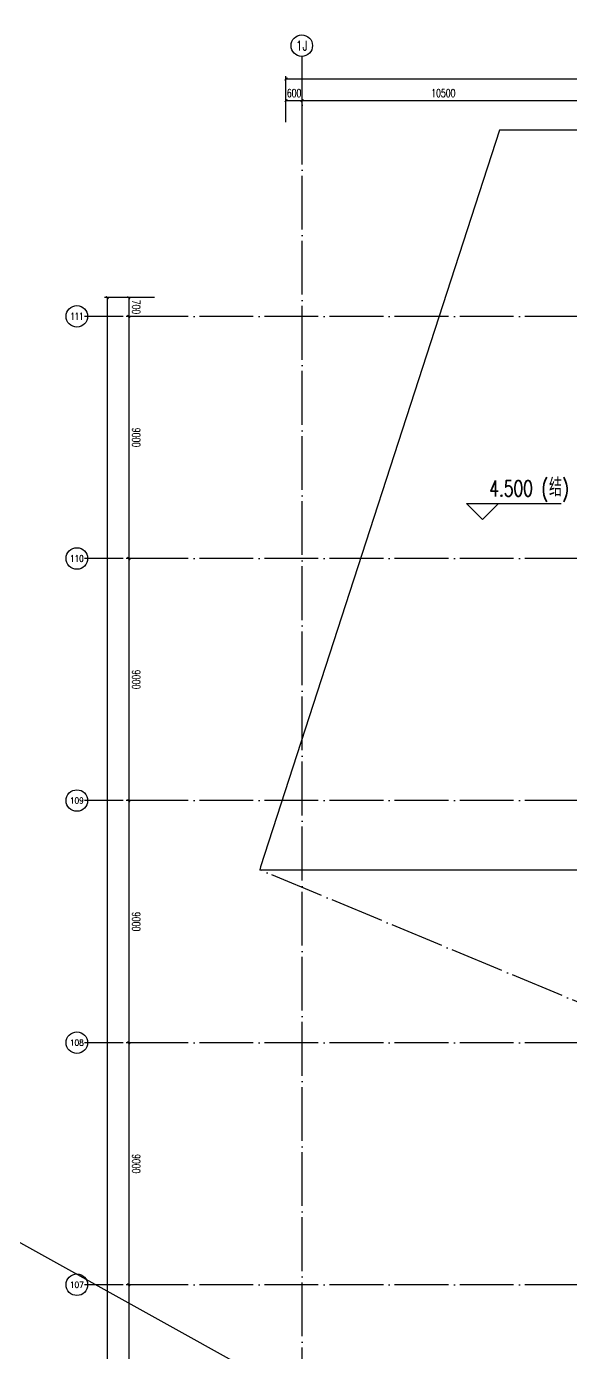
# Model space of a CAD drawing. Extents: x -555607 to 460190, y 498714 to 1664455.
# Drawn here: x -264202 to -243976, y 793303 to 842597 of the extents above; entities that cross this region are included whole.
import ezdxf
from ezdxf.enums import TextEntityAlignment as Align

# ---------------------------------------------------------------- set-up
doc = ezdxf.new("R2010")
doc.units = 0
doc.header["$LTSCALE"] = 1000
doc.header["$MEASUREMENT"] = 0
doc.linetypes.add('DOTE', pattern=[2.42, 2, -0.2, 0.02, -0.2])
doc.layers.get('Defpoints').update_dxf_attribs({"color": 210})
for name, color, linetype in [('A-AXIS-D', 1, 'Continuous'), ('A-AXIS-DOTE', 14, 'DOTE'), ('A-SFCE', 30, 'Continuous'), ('建-标高', 3, 'Continuous'), ('暖通', 7, 'Continuous')]:
    doc.layers.add(name, color=color, linetype=linetype)
doc.styles.add('_TCH_AXIS', font='COMPLEX', dxfattribs={"bigfont": 'GBCBIG'})
doc.styles.add('_TCH_DIM_T3', font='SIMPLEX', dxfattribs={"width": 0.705882, "bigfont": 'GBCBIG'})
doc.styles.add('A-STANDARD', font='SIMPLEX', dxfattribs={"bigfont": 'GBCBIG'})
doc.dimstyles.new('_TCH_ARCH&&100', dxfattribs={"dimtxt": 297.5, "dimasz": 100, "dimexe": 100, "dimexo": 100, "dimgap": 126.25, "dimtad": 1, "dimdec": 0, "dimzin": 0, "dimdsep": 46, "dimtxsty": '_TCH_DIM_T3', "dimblk": 'ARCHTICK', "dimcen": 0.09, "dimclrt": 7, "dimazin": 2, "dimtfac": 1, "dimtdec": 0, "dimtix": 1, "dimtmove": 2, "dimatfit": 3, "dimfxl": 100, "dimtolj": 1, "dimtzin": 0, "dimarcsym": 0})

# ---------------------------------------------------------------- blocks, each defined once
blk = doc.blocks.new('_ArchTick')
at = {"color": 0, "linetype": 'ByBlock', "const_width": 0.4}
blk.add_lwpolyline([(-0.5, -0.5), (0.5, 0.5)], dxfattribs=at)
blk = doc.blocks.new('*D170')
at = {"layer": 'A-AXIS-D', "color": 0, "lineweight": -2, "transparency": 16777216}
for p, q in [((-259540, 832520), (-261298.260064, 832520)), ((-261198.260064, 832520), (-261198.260064, 741120)), ((-259540, 741120), (-261298.260064, 741120))]:
    blk.add_line(p, q, dxfattribs=at)
at = {"layer": 'Defpoints', "color": 0, "transparency": 16777216}
for p in [(-259440, 832520), (-261198.260064, 741120), (-259440, 741120)]:
    blk.add_point(p, dxfattribs=at)
at = {"layer": 'A-AXIS-D', "color": 0, "lineweight": -2, "transparency": 16777216, "xscale": 100, "yscale": 100, "zscale": 100}
for p, rotation in [((-261198.260064, 832520), 90), ((-261198.260064, 741120), 270)]:
    blk.add_blockref('_ArchTick', p, dxfattribs=dict(at, rotation=rotation))
at = {"layer": 'A-AXIS-D', "color": 7, "transparency": 16777216, "insert": (-260923.260064, 786820), "char_height": 297.5, "attachment_point": 5, "rotation": 270, "style": '_TCH_DIM_T3'}
blk.add_mtext('\\A1;91400', dxfattribs=at)
blk = doc.blocks.new('*D172')
at = {"layer": 'A-AXIS-D', "color": 0, "lineweight": -2, "transparency": 16777216}
for p, q in [((-254554, 839140), (-254554, 840747)), ((-254554, 840647), (-128054, 840647)), ((-128054, 839140), (-128054, 840747))]:
    blk.add_line(p, q, dxfattribs=at)
at = {"layer": 'Defpoints', "color": 0, "transparency": 16777216}
for p in [(-128054, 840647), (-254554, 839040), (-128054, 839040)]:
    blk.add_point(p, dxfattribs=at)
at = {"layer": 'A-AXIS-D', "color": 0, "lineweight": -2, "transparency": 16777216, "xscale": 100, "yscale": 100, "zscale": 100, "rotation": 180}
blk.add_blockref('_ArchTick', (-254554, 840647), dxfattribs=at)
at = {"layer": 'A-AXIS-D', "color": 0, "lineweight": -2, "transparency": 16777216, "xscale": 100, "yscale": 100, "zscale": 100}
blk.add_blockref('_ArchTick', (-128054, 840647), dxfattribs=at)
at = {"layer": 'A-AXIS-D', "color": 7, "transparency": 16777216, "insert": (-191304, 840922), "char_height": 297.5, "attachment_point": 5, "style": '_TCH_DIM_T3'}
blk.add_mtext('\\A1;126500', dxfattribs=at)
blk = doc.blocks.new('*D271')
at = {"layer": 'A-AXIS-D', "color": 0, "lineweight": -2, "transparency": 16777216}
for p, q in [((-254554, 839040), (-254554, 839947)), ((-254554, 839847), (-253954, 839847)), ((-253954, 839040), (-253954, 839947))]:
    blk.add_line(p, q, dxfattribs=at)
at = {"layer": 'Defpoints', "color": 0, "transparency": 16777216}
for p in [(-253954, 839847), (-254554, 838940), (-253954, 838940)]:
    blk.add_point(p, dxfattribs=at)
at = {"layer": 'A-AXIS-D', "color": 0, "lineweight": -2, "transparency": 16777216, "xscale": 100, "yscale": 100, "zscale": 100, "rotation": 180}
blk.add_blockref('_ArchTick', (-254554, 839847), dxfattribs=at)
at = {"layer": 'A-AXIS-D', "color": 0, "lineweight": -2, "transparency": 16777216, "xscale": 100, "yscale": 100, "zscale": 100}
blk.add_blockref('_ArchTick', (-253954, 839847), dxfattribs=at)
at = {"layer": 'A-AXIS-D', "color": 7, "transparency": 16777216, "insert": (-254254, 840122), "char_height": 297.5, "attachment_point": 5, "style": '_TCH_DIM_T3'}
blk.add_mtext('\\A1;600', dxfattribs=at)
blk = doc.blocks.new('*D272')
at = {"layer": 'A-AXIS-D', "color": 0, "lineweight": -2, "transparency": 16777216}
for p, q in [((-253954, 839040), (-253954, 839947)), ((-253954, 839847), (-243454, 839847)), ((-243454, 839040), (-243454, 839947))]:
    blk.add_line(p, q, dxfattribs=at)
at = {"layer": 'Defpoints', "color": 0, "transparency": 16777216}
for p in [(-243454, 839847), (-253954, 838940), (-243454, 838940)]:
    blk.add_point(p, dxfattribs=at)
at = {"layer": 'A-AXIS-D', "color": 0, "lineweight": -2, "transparency": 16777216, "xscale": 100, "yscale": 100, "zscale": 100, "rotation": 180}
blk.add_blockref('_ArchTick', (-253954, 839847), dxfattribs=at)
at = {"layer": 'A-AXIS-D', "color": 0, "lineweight": -2, "transparency": 16777216, "xscale": 100, "yscale": 100, "zscale": 100}
blk.add_blockref('_ArchTick', (-243454, 839847), dxfattribs=at)
at = {"layer": 'A-AXIS-D', "color": 7, "transparency": 16777216, "insert": (-248704, 840122), "char_height": 297.5, "attachment_point": 5, "style": '_TCH_DIM_T3'}
blk.add_mtext('\\A1;10500', dxfattribs=at)
blk = doc.blocks.new('*D291')
at = {"layer": 'A-AXIS-D', "color": 0, "lineweight": -2, "transparency": 16777216}
for p, q in [((-259440, 795820), (-260498, 795820)), ((-260398, 795820), (-260398, 786820)), ((-259440, 786820), (-260498, 786820))]:
    blk.add_line(p, q, dxfattribs=at)
at = {"layer": 'Defpoints', "color": 0, "transparency": 16777216}
for p in [(-259340, 795820), (-260398, 786820), (-259340, 786820)]:
    blk.add_point(p, dxfattribs=at)
at = {"layer": 'A-AXIS-D', "color": 0, "lineweight": -2, "transparency": 16777216, "xscale": 100, "yscale": 100, "zscale": 100}
for p, rotation in [((-260398, 795820), 90), ((-260398, 786820), 270)]:
    blk.add_blockref('_ArchTick', p, dxfattribs=dict(at, rotation=rotation))
at = {"layer": 'A-AXIS-D', "color": 7, "transparency": 16777216, "insert": (-260123, 791320), "char_height": 297.5, "attachment_point": 5, "rotation": 270, "style": '_TCH_DIM_T3'}
blk.add_mtext('\\A1;9000', dxfattribs=at)
blk = doc.blocks.new('*D292')
at = {"layer": 'A-AXIS-D', "color": 0, "lineweight": -2, "transparency": 16777216}
for p, q in [((-259440, 804820), (-260498, 804820)), ((-260398, 804820), (-260398, 795820)), ((-259440, 795820), (-260498, 795820))]:
    blk.add_line(p, q, dxfattribs=at)
at = {"layer": 'Defpoints', "color": 0, "transparency": 16777216}
for p in [(-259340, 804820), (-260398, 795820), (-259340, 795820)]:
    blk.add_point(p, dxfattribs=at)
at = {"layer": 'A-AXIS-D', "color": 0, "lineweight": -2, "transparency": 16777216, "xscale": 100, "yscale": 100, "zscale": 100}
for p, rotation in [((-260398, 804820), 90), ((-260398, 795820), 270)]:
    blk.add_blockref('_ArchTick', p, dxfattribs=dict(at, rotation=rotation))
at = {"layer": 'A-AXIS-D', "color": 7, "transparency": 16777216, "insert": (-260123, 800320), "char_height": 297.5, "attachment_point": 5, "rotation": 270, "style": '_TCH_DIM_T3'}
blk.add_mtext('\\A1;9000', dxfattribs=at)
blk = doc.blocks.new('*D293')
at = {"layer": 'A-AXIS-D', "color": 0, "lineweight": -2, "transparency": 16777216}
for p, q in [((-259440, 813820), (-260498, 813820)), ((-260398, 813820), (-260398, 804820)), ((-259440, 804820), (-260498, 804820))]:
    blk.add_line(p, q, dxfattribs=at)
at = {"layer": 'Defpoints', "color": 0, "transparency": 16777216}
for p in [(-259340, 813820), (-260398, 804820), (-259340, 804820)]:
    blk.add_point(p, dxfattribs=at)
at = {"layer": 'A-AXIS-D', "color": 0, "lineweight": -2, "transparency": 16777216, "xscale": 100, "yscale": 100, "zscale": 100}
for p, rotation in [((-260398, 813820), 90), ((-260398, 804820), 270)]:
    blk.add_blockref('_ArchTick', p, dxfattribs=dict(at, rotation=rotation))
at = {"layer": 'A-AXIS-D', "color": 7, "transparency": 16777216, "insert": (-260123, 809320), "char_height": 297.5, "attachment_point": 5, "rotation": 270, "style": '_TCH_DIM_T3'}
blk.add_mtext('\\A1;9000', dxfattribs=at)
blk = doc.blocks.new('*D294')
at = {"layer": 'A-AXIS-D', "color": 0, "lineweight": -2, "transparency": 16777216}
for p, q in [((-259440, 822820), (-260498, 822820)), ((-260398, 822820), (-260398, 813820)), ((-259440, 813820), (-260498, 813820))]:
    blk.add_line(p, q, dxfattribs=at)
at = {"layer": 'Defpoints', "color": 0, "transparency": 16777216}
for p in [(-259340, 822820), (-260398, 813820), (-259340, 813820)]:
    blk.add_point(p, dxfattribs=at)
at = {"layer": 'A-AXIS-D', "color": 0, "lineweight": -2, "transparency": 16777216, "xscale": 100, "yscale": 100, "zscale": 100}
for p, rotation in [((-260398, 822820), 90), ((-260398, 813820), 270)]:
    blk.add_blockref('_ArchTick', p, dxfattribs=dict(at, rotation=rotation))
at = {"layer": 'A-AXIS-D', "color": 7, "transparency": 16777216, "insert": (-260123, 818320), "char_height": 297.5, "attachment_point": 5, "rotation": 270, "style": '_TCH_DIM_T3'}
blk.add_mtext('\\A1;9000', dxfattribs=at)
blk = doc.blocks.new('*D295')
at = {"layer": 'A-AXIS-D', "color": 0, "lineweight": -2, "transparency": 16777216}
for p, q in [((-259440, 831820), (-260498, 831820)), ((-260398, 831820), (-260398, 822820)), ((-259440, 822820), (-260498, 822820))]:
    blk.add_line(p, q, dxfattribs=at)
at = {"layer": 'Defpoints', "color": 0, "transparency": 16777216}
for p in [(-259340, 831820), (-260398, 822820), (-259340, 822820)]:
    blk.add_point(p, dxfattribs=at)
at = {"layer": 'A-AXIS-D', "color": 0, "lineweight": -2, "transparency": 16777216, "xscale": 100, "yscale": 100, "zscale": 100}
for p, rotation in [((-260398, 831820), 90), ((-260398, 822820), 270)]:
    blk.add_blockref('_ArchTick', p, dxfattribs=dict(at, rotation=rotation))
at = {"layer": 'A-AXIS-D', "color": 7, "transparency": 16777216, "insert": (-260123, 827320), "char_height": 297.5, "attachment_point": 5, "rotation": 270, "style": '_TCH_DIM_T3'}
blk.add_mtext('\\A1;9000', dxfattribs=at)
blk = doc.blocks.new('*D296')
at = {"layer": 'A-AXIS-D', "color": 0, "lineweight": -2, "transparency": 16777216}
for p, q in [((-259440, 832520), (-260498, 832520)), ((-260398, 832520), (-260398, 831820)), ((-259440, 831820), (-260498, 831820))]:
    blk.add_line(p, q, dxfattribs=at)
at = {"layer": 'Defpoints', "color": 0, "transparency": 16777216}
for p in [(-259340, 832520), (-260398, 831820), (-259340, 831820)]:
    blk.add_point(p, dxfattribs=at)
at = {"layer": 'A-AXIS-D', "color": 0, "lineweight": -2, "transparency": 16777216, "xscale": 100, "yscale": 100, "zscale": 100}
for p, rotation in [((-260398, 832520), 90), ((-260398, 831820), 270)]:
    blk.add_blockref('_ArchTick', p, dxfattribs=dict(at, rotation=rotation))
at = {"layer": 'A-AXIS-D', "color": 7, "transparency": 16777216, "insert": (-260123, 832170), "char_height": 297.5, "attachment_point": 5, "rotation": 270, "style": '_TCH_DIM_T3'}
blk.add_mtext('\\A1;700', dxfattribs=at)

msp = doc.modelspace()

# ---------------------------------------------------------------- linework, layer by layer
at = {"layer": 'A-AXIS-D'}
for centre in [(-253967.1, 841887.1), (-262329.9, 831821.1), (-262329.9, 822821.1), (-262329.9, 813821.1), (-262329.9, 804821.1), (-262329.9, 795821.1)]:
    msp.add_circle(centre, 400, dxfattribs=at)
at = {"layer": 'A-AXIS-DOTE', "color": 250}
for p, q in [((-253954.1, 735831.1), (-253954.1, 841487.3)), ((-144454.2, 831820), (-262046.4, 831820)), ((-144454.2, 822820), (-262046.4, 822820)), ((-144454.2, 813820), (-262046.4, 813820)), ((-239820, 804720), (-255531.6, 811250)), ((-144454.2, 804820), (-262046.4, 804820)), ((-144454.2, 795820), (-262046.4, 795820))]:
    msp.add_line(p, q, dxfattribs=at)
at = {"layer": 'A-SFCE', "color": 8}
msp.add_lwpolyline([(-242765.8, 811250), (-242565.8, 811250), (-242565.8, 838750), (-246609.7, 838750), (-255497.2, 811358.5), (-255531.6, 811250)], close=True, dxfattribs=at)
at = {"layer": '建-标高', "color": 8}
for p, q in [((-247246.4, 824270), (-247846.4, 824870)), ((-247846.4, 824870), (-244326.4, 824870)), ((-247246.4, 824270), (-246646.4, 824870))]:
    msp.add_line(p, q, dxfattribs=at)
at = {"layer": '暖通', "color": 6}
msp.add_lwpolyline([(-218704.2, 771966.3), (-516726.8, 937592.3)], dxfattribs=at)

# ---------------------------------------------------------------- texts
at = {"layer": 'A-AXIS-D', "color": 7, "style": '_TCH_AXIS'}
for s, height, p, p2 in [('1J', 351.87, (-254184.9, 841711.2), (-253749.3, 841711.2)), ('111', 265.5, (-262576.4, 831688.4), (-262083.4, 831688.4)), ('110', 241.21, (-262582.6, 822700.5), (-262077.2, 822700.5)), ('109', 220.59, (-262587.3, 813710.8), (-262072.5, 813710.8)), ('108', 220.59, (-262587.3, 804710.8), (-262072.5, 804710.8)), ('107', 220.59, (-262587.3, 795710.8), (-262072.5, 795710.8))]:
    msp.add_text(s, height=height, dxfattribs=at).set_placement(p, p2, align=Align.FIT)
at = {"layer": '建-标高', "color": 8, "style": 'A-STANDARD', "width": 0.705882}
for s, p in [('4.500', (-246993.6, 825130)), ('(', (-245053.6, 825130)), (')', (-244282.1, 825130))]:
    msp.add_text(s, height=595, dxfattribs=at).set_placement(p)
at = {"layer": '建-标高', "color": 8, "style": 'A-STANDARD'}
msp.add_text('结', height=675.2, dxfattribs=at).set_placement((-244773.6, 825130))

# ---------------------------------------------------------------- dimensions: what is measured, and where the dimension line sits
at = {"layer": 'A-AXIS-D'}
for base, p1, p2, text, picture, middle in [((-128054.2, 840646.7), (-254554.2, 839040), (-128054.2, 839040), '126500', '*D172', (-191304.2, 840921.7)), ((-253954.1, 839846.7), (-254554.2, 838940), (-253954.1, 838940), '600', '*D271', (-254254.2, 840121.7)), ((-243454.2, 839846.7), (-253954.1, 838940), (-243454.2, 838940), '10500', '*D272', (-248704.2, 840121.7))]:
    dim = msp.add_linear_dim(base=base, p1=p1, p2=p2, angle=0, text=text, dimstyle='_TCH_ARCH&&100', override={"dimgap": 0}, dxfattribs=at)
    dim.commit()
    dim.dimension.update_dxf_attribs({"geometry": picture, "text_midpoint": middle, "dimtype": 129})
for base, p1, p2, text, picture, middle in [((-261198.3, 741120), (-259440, 832520), (-259440, 741120), '91400', '*D170', (-260923.3, 786820)), ((-260398.3, 831820), (-259340, 832520), (-259340, 831820), '700', '*D296', (-260123.3, 832170)), ((-260398.3, 822820), (-259340, 831820), (-259340, 822820), '9000', '*D295', (-260123.3, 827320)), ((-260398.3, 813820), (-259340, 822820), (-259340, 813820), '9000', '*D294', (-260123.3, 818320)), ((-260398.3, 804820), (-259340, 813820), (-259340, 804820), '9000', '*D293', (-260123.3, 809320)), ((-260398.3, 795820), (-259340, 804820), (-259340, 795820), '9000', '*D292', (-260123.3, 800320)), ((-260398.3, 786820), (-259340, 795820), (-259340, 786820), '9000', '*D291', (-260123.3, 791320))]:
    dim = msp.add_linear_dim(base=base, p1=p1, p2=p2, angle=270, text=text, dimstyle='_TCH_ARCH&&100', override={"dimgap": 0}, dxfattribs=at)
    dim.commit()
    dim.dimension.update_dxf_attribs({"geometry": picture, "text_midpoint": middle, "dimtype": 129, "text_rotation": 270})

doc.saveas('drawing.dxf')
